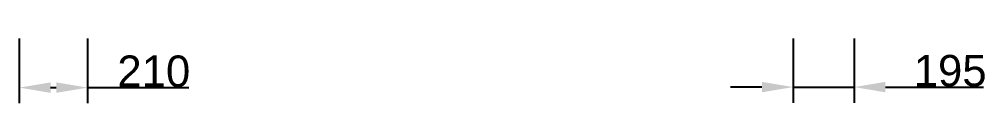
# Model space of a CAD drawing. Header units: millimetres. Extents: x 150937 to 394412, y 327166 to 584759.
# Drawn here: x 228480 to 231569, y 473115 to 473372 of the extents above; entities that cross this region are included whole.
import ezdxf

# ---------------------------------------------------------------- set-up
doc = ezdxf.new("R2010")
doc.units = ezdxf.units.MM
doc.styles.get("Standard").update_dxf_attribs({"font": 'arial.ttf'})
doc.dimstyles.new('ISO-25', dxfattribs={"dimtxt": 2.5, "dimasz": 2.5, "dimexe": 1.25, "dimexo": 0.625, "dimtad": 1, "dimtxsty": 'Standard', "dimcen": 2.5, "dimadec": 0, "dimazin": 0, "dimtfac": 1, "dimtmove": 0, "dimatfit": 3, "dimfxl": 0, "dimarcsym": 0})

# ---------------------------------------------------------------- blocks, each defined once
blk = doc.blocks.new('*D195')
at = {"color": 161, "lineweight": -2, "transparency": 16777216}
for p, q in [((-2668, -50), (-2668, -256.9)), ((-2450, -50), (-2450, -256.9)), ((-2568, -206.9), (-2550, -206.9)), ((-2450, -206.9), (-2126.4, -206.9))]:
    blk.add_line(p, q, dxfattribs=at)
at = {"color": 161, "transparency": 16777216}
for points in [[(-2568, -190.2), (-2568, -223.6), (-2668, -206.9)], [(-2550, -190.2), (-2550, -223.6), (-2450, -206.9)]]:
    blk.add_solid(points, dxfattribs=at)
at = {"color": 6, "transparency": 16777216, "insert": (-2238.2, -155.2), "char_height": 100, "attachment_point": 5}
blk.add_mtext('210', dxfattribs=at)
blk = doc.blocks.new('*D196')
at = {"color": 161, "lineweight": -2, "transparency": 16777216}
for p, q in [((-195, -50), (-195, -255.2)), ((0, -50), (0, -255.2)), ((-295, -205.2), (-395, -205.2)), ((-195, -205.2), (0, -205.2)), ((100, -205.2), (413.5, -205.2))]:
    blk.add_line(p, q, dxfattribs=at)
at = {"color": 161, "transparency": 16777216}
for points in [[(-295, -188.5), (-295, -221.9), (-195, -205.2)], [(100, -188.5), (100, -221.9), (0, -205.2)]]:
    blk.add_solid(points, dxfattribs=at)
at = {"color": 6, "transparency": 16777216, "insert": (306.8, -153.5), "char_height": 100, "attachment_point": 5}
blk.add_mtext('195', dxfattribs=at)
blk = doc.blocks.new('c3dim195')
dim = blk.add_linear_dim(base=(-2450, -206.9), p1=(-2668, 0), p2=(-2450, 0), text='210', dimstyle='ISO-25', override={"dimtxt": 100, "dimasz": 100, "dimexe": 50, "dimexo": 50, "dimdec": 0, "dimclrd": 161, "dimclre": 161, "dimclrt": 6})
dim.commit()
dim.dimension.update_dxf_attribs({"geometry": '*D195', "text_midpoint": (-2238.2, -155.2)})
dim = blk.add_linear_dim(base=(0, -205.2), p1=(-195, 0), p2=(0, 0), text='195', dimstyle='ISO-25', override={"dimtxt": 100, "dimasz": 100, "dimexe": 50, "dimexo": 50, "dimdec": 0, "dimclrd": 161, "dimclre": 161, "dimclrt": 6})
dim.commit()
dim.dimension.update_dxf_attribs({"geometry": '*D196', "text_midpoint": (306.8, -205.2), "dimtype": 128})

msp = doc.modelspace()

# ---------------------------------------------------------------- block references
msp.add_blockref('c3dim195', (231148.215, 473372.116))

doc.saveas('drawing.dxf')
